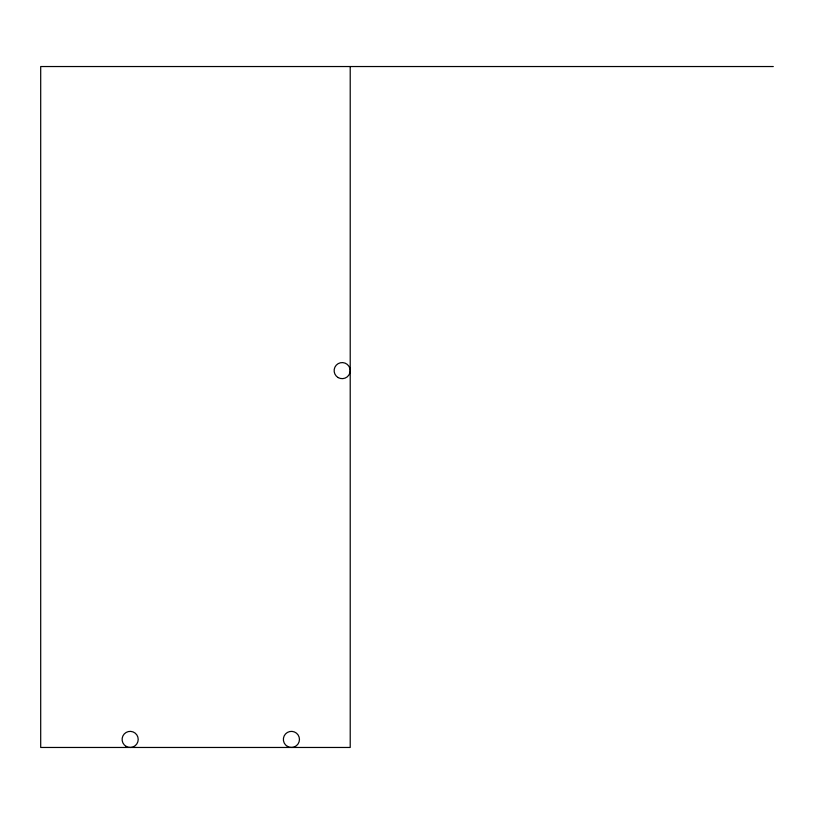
<?xml version="1.0" encoding="UTF-8"?>
<svg xmlns="http://www.w3.org/2000/svg" width="814" height="814" viewBox="0 0 814 814"><rect width="100%" height="100%" fill="white"/><g stroke="black" fill="none" stroke-linecap="round" stroke-linejoin="round"><path stroke-width="1.22" d="M773.3 66.534L40.7 66.534L40.7 747.466L350.213 747.466L350.213 66.534M287.393 746.387A8.048 8.048 0 0 0 299.46 739.417A8.048 8.048 0 0 0 287.393 732.447A8.048 8.048 0 0 0 287.393 746.387M338.146 377.584A8.048 8.048 0 0 0 350.213 370.614A8.048 8.048 0 0 0 338.146 363.654A8.048 8.048 0 0 0 338.146 377.584M126.129 746.387A8.048 8.048 0 0 0 138.207 739.417A8.048 8.048 0 0 0 126.129 732.447A8.048 8.048 0 0 0 126.129 746.387"/></g></svg>
